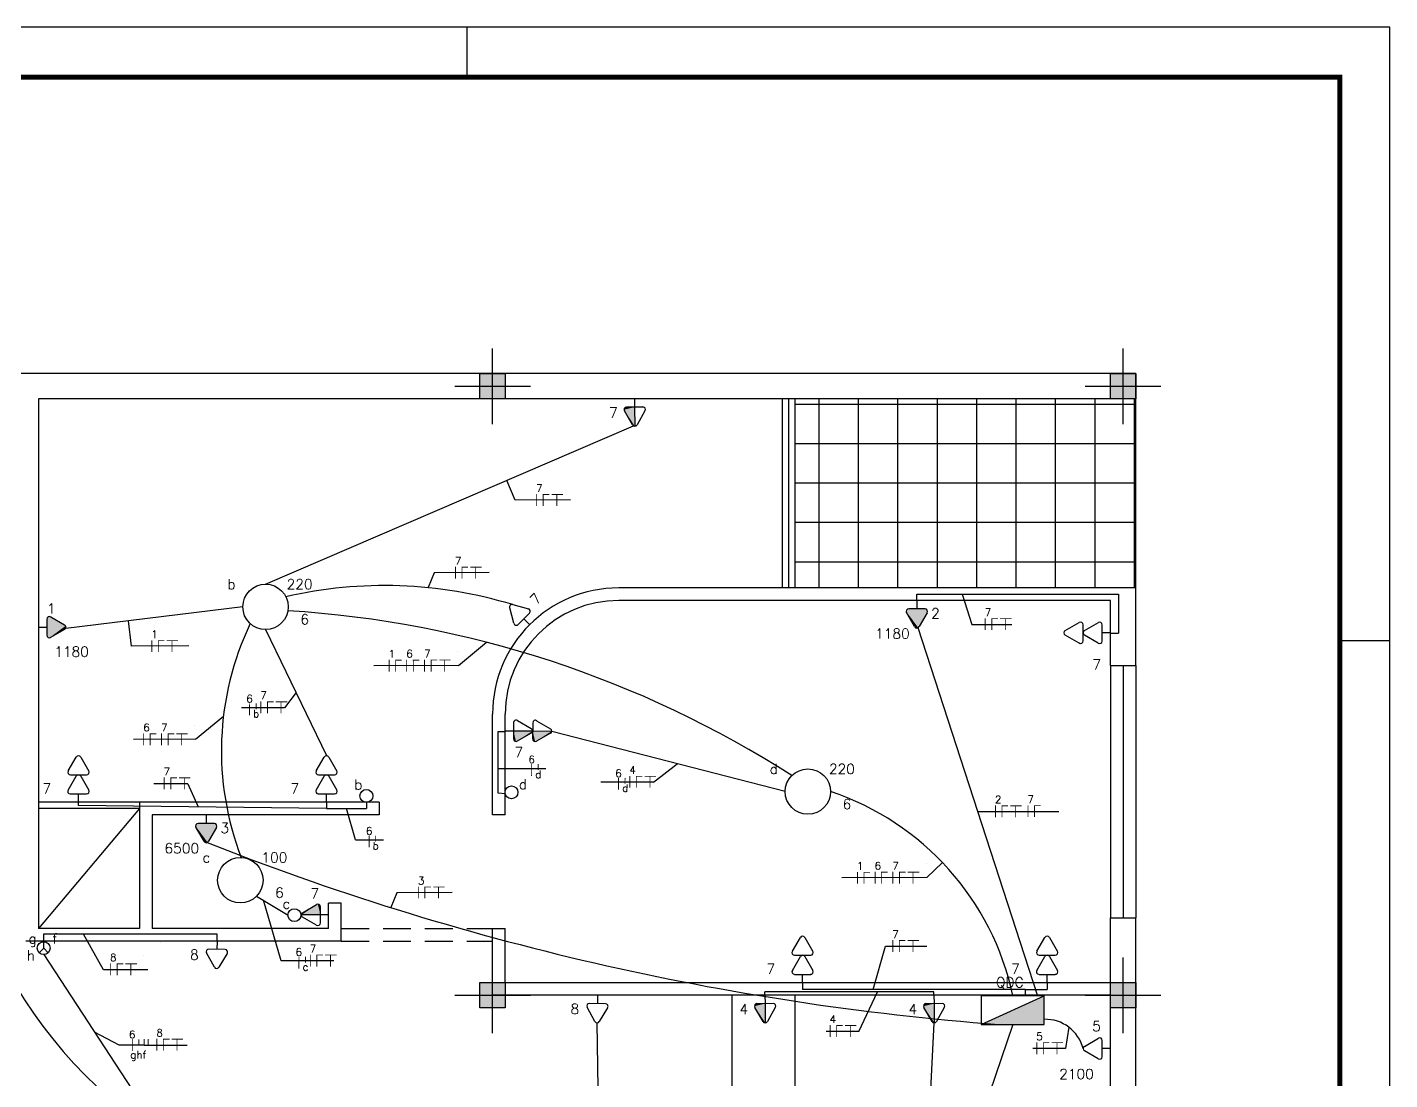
# Model space of a CAD drawing. Header units: metres. Extents: x 2426 to 2593, y 1997 to 2034.
# Drawn here: x 2511.9 to 2536.34, y 2015.57 to 2034.44 of the extents above; entities that cross this region are included whole.
import ezdxf
from ezdxf.enums import TextEntityAlignment as Align

# ---------------------------------------------------------------- set-up
doc = ezdxf.new("R2010")
doc.units = ezdxf.units.M
doc.linetypes.add('Contínuo', pattern=[0])
doc.linetypes.add('DASHED', pattern=[0.75, 0.5, -0.25])
for name, color, linetype in [('10', 10, 'Continuous'), ('2', 4, 'Continuous'), ('4', 136, 'Continuous'), ('Acessorios', 4, 'Continuous'), ('ALVENARIA', 7, 'Continuous'), ('ARQ-FOLHA', 7, 'Continuous'), ('CIRCUITOS', 250, 'Continuous'), ('ILUMINAÇÃO', 1, 'Contínuo'), ('INTERRUPTORES', 1, 'Continuous'), ('Quadros de Dist.', 1, 'Continuous'), ('TOMADAS-ENERGIA', 1, 'Continuous')]:
    doc.layers.add(name, color=color, linetype=linetype)
doc.layers.add('ELETRODUTOS', color=5, linetype='Continuous', lineweight=30)
doc.styles.add('ROMANS', font='ROMANS.shx', dxfattribs={"width": 0.8, "height": 0.1})

# ---------------------------------------------------------------- blocks, each defined once
blk = doc.blocks.new('FOLHA A2')
at = {"layer": 'ARQ-FOLHA'}
for p, q in [((594, 0), (0, 0)), ((409, -10), (409, 0)), ((594, -420), (594, 0)), ((584, -123), (594, -123))]:
    blk.add_line(p, q, dxfattribs=at)
at = {"layer": 'ARQ-FOLHA', "const_width": 1}
blk.add_lwpolyline([(25, -410), (584, -410), (584, -10), (25, -10), (25, -410)], dxfattribs=at)
blk = doc.blocks.new('st')
at = {"layer": '2'}
h = blk.add_hatch(color=256, dxfattribs=at)
h.paths.add_polyline_path([(0, 10), (0, 0), (10, 0), (10, 10)])
h.paths.add_polyline_path([(-10, 10), (-10, 0), (0, 0), (0, 10)])
h.paths.add_polyline_path([(-10, 0), (-10, -10), (0, -10), (0, 0)])
h.paths.add_polyline_path([(0, 0), (0, -10), (10, -10), (10, 0)])
at = {"layer": '10'}
for p, q in [((0, 30), (0, -30)), ((-30, 0), (30, 0))]:
    blk.add_line(p, q, dxfattribs=at)
at = {"layer": '4'}
blk.add_lwpolyline([(-10, -10), (-10, 10), (10, 10), (10, -10)], close=True, dxfattribs=at)
blk = doc.blocks.new('TEBAI01')
for p, q in [((-1.62, 1.95), (-0.35, 4.14)), ((0.35, 4.14), (1.63, 1.92)), ((-1.3, 1.32), (1.28, 1.32)), ((0, 0), (0, 1.32))]:
    blk.add_line(p, q)
for centre, start, end in [((0, 3.97), 26.0479, 153.9521), ((-1.3, 1.71), 143.1332, 270.777), ((1.3, 1.71), 267.1811, 32.5689)]:
    blk.add_arc(centre, 0.393, start, end)
at = {"style": 'ROMANS', "flags": 8}
for tag, p in [('020', (-5.03, 2.2)), ('001', (3.56, 2.23))]:
    blk.add_attdef(tag, text='', height=1.6, dxfattribs=at).set_placement(p, align=Align.MIDDLE_CENTER)
blk = doc.blocks.new('TEMED02')
for p, q in [((0, 1.32), (0, 4.36)), ((-1.62, 1.95), (-0.35, 4.14)), ((0.35, 4.14), (1.63, 1.92)), ((-1.3, 1.32), (1.28, 1.32)), ((0, 0), (0, 1.32))]:
    blk.add_line(p, q)
for centre, start, end in [((0, 3.97), 26.0479, 153.9521), ((-1.3, 1.71), 143.1332, 270.777), ((1.3, 1.71), 267.1811, 32.5689)]:
    blk.add_arc(centre, 0.393, start, end)
at = {"linetype": 'Continuous'}
for points in [[(0, 4.36), (1.63, 1.92), (0.21, 4.3)], [(1.63, 1.92), (0, 4.36), (1.69, 1.72)], [(0, 1.32), (1.69, 1.72), (0, 4.36)], [(0.35, 4.14), (0.21, 4.3), (1.63, 1.92)], [(1.69, 1.72), (0, 1.32), (1.64, 1.52)], [(1.28, 1.32), (1.64, 1.52), (0, 1.32)], [(1.64, 1.52), (1.28, 1.32), (1.49, 1.37)]]:
    blk.add_solid(points, dxfattribs=at)
at = {"style": 'ROMANS', "flags": 8}
for tag, p in [('020', (-4.96, 2.19)), ('001', (3.39, 2.17))]:
    blk.add_attdef(tag, text='', height=1.6, dxfattribs=at).set_placement(p, align=Align.MIDDLE_CENTER)
blk = doc.blocks.new('TEALT03')
for p, q in [((-1.62, 1.95), (-0.35, 4.14)), ((0.35, 4.14), (1.63, 1.92)), ((-1.3, 1.32), (1.28, 1.32)), ((0, 0), (0, 1.32))]:
    blk.add_line(p, q)
for centre, start, end in [((0, 3.97), 26.0479, 153.9521), ((-1.3, 1.71), 143.1332, 270.777), ((1.3, 1.71), 267.1811, 32.5689)]:
    blk.add_arc(centre, 0.393, start, end)
at = {"linetype": 'Continuous'}
for points in [[(-0.21, 4.3), (1.69, 1.72), (0, 4.36)], [(0, 4.36), (1.63, 1.92), (0.21, 4.3)], [(1.63, 1.92), (0, 4.36), (1.69, 1.72)], [(-1.62, 1.95), (1.49, 1.37), (-0.35, 4.14)], [(-0.35, 4.14), (1.64, 1.52), (-0.21, 4.3)], [(1.64, 1.52), (-0.35, 4.14), (1.49, 1.37)], [(1.69, 1.72), (-0.21, 4.3), (1.64, 1.52)], [(0.35, 4.14), (0.21, 4.3), (1.63, 1.92)], [(-1.69, 1.75), (1.28, 1.32), (-1.62, 1.95)], [(1.28, 1.32), (-1.69, 1.75), (-1.31, 1.32)], [(-1.66, 1.54), (-1.31, 1.32), (-1.69, 1.75)], [(-1.31, 1.32), (-1.66, 1.54), (-1.51, 1.38)], [(1.49, 1.37), (-1.62, 1.95), (1.28, 1.32)]]:
    blk.add_solid(points, dxfattribs=at)
at = {"style": 'ROMANS', "flags": 8}
for tag, p in [('020', (-4.82, 2.03)), ('001', (3.51, 2.07))]:
    blk.add_attdef(tag, text='', height=1.6, dxfattribs=at).set_placement(p, align=Align.MIDDLE_CENTER)
blk = doc.blocks.new('A$C93b2c405')
at = {"layer": 'TOMADAS-ENERGIA'}
for p, q in [((0.269, 0.37), (0.269, 0.304)), ((0.252, 0.163), (0.188, 0.274)), ((0.334, 0.304), (0.205, 0.304)), ((0.35, 0.273), (0.287, 0.163)), ((0.251, 0.011), (0.188, 0.122)), ((0.334, 0.152), (0.205, 0.152)), ((0.35, 0.121), (0.287, 0.011))]:
    blk.add_line(p, q, dxfattribs=at)
for centre, start, end in [((0.205, 0.284), 87.1811, 212.5689), ((0.335, 0.284), 323.1332, 90.777), ((0.204, 0.132), 87.1811, 212.5689), ((0.269, 0.172), 206.0479, 333.9521), ((0.334, 0.132), 323.1332, 90.777), ((0.269, 0.02), 206.0479, 333.9521)]:
    blk.add_arc(centre, 0.0197, start, end, dxfattribs=at)
at = {"layer": 'TOMADAS-ENERGIA', "style": 'ROMANS', "flags": 8}
for tag, p in [('001', (0.091, 0.259)), ('020', (0.521, 0.26))]:
    blk.add_attdef(tag, text='', height=0.08, rotation=180, dxfattribs=at).set_placement(p, align=Align.MIDDLE_CENTER)
blk = doc.blocks.new('A$C8d71f97b')
at = {"layer": 'TOMADAS-ENERGIA'}
for p, q in [((0.27, 0.249), (0.333, 0.359)), ((0.351, 0.218), (0.351, 0.37)), ((0.369, 0.359), (0.432, 0.248)), ((0.286, 0.218), (0.415, 0.218)), ((0.351, 0.066), (0.351, 0.218)), ((0.27, 0.097), (0.333, 0.207)), ((0.369, 0.207), (0.432, 0.096)), ((0.286, 0.066), (0.415, 0.066)), ((0.351, 0), (0.351, 0.066))]:
    blk.add_line(p, q, dxfattribs=at)
for centre, start, end in [((0.351, 0.35), 26.0479, 153.9521), ((0.286, 0.238), 143.1332, 270.777), ((0.351, 0.198), 26.0479, 153.9521), ((0.416, 0.238), 267.1811, 32.5689), ((0.286, 0.086), 143.1332, 270.777), ((0.416, 0.086), 267.1811, 32.5689)]:
    blk.add_arc(centre, 0.0197, start, end, dxfattribs=at)
at = {"layer": 'TOMADAS-ENERGIA', "linetype": 'Continuous'}
for points in [[(0.351, 0.37), (0.432, 0.248), (0.361, 0.367)], [(0.432, 0.248), (0.351, 0.37), (0.436, 0.238)], [(0.351, 0.218), (0.436, 0.238), (0.351, 0.37)], [(0.369, 0.359), (0.361, 0.367), (0.432, 0.248)], [(0.436, 0.238), (0.351, 0.218), (0.433, 0.228)], [(0.415, 0.218), (0.433, 0.228), (0.351, 0.218)], [(0.351, 0.218), (0.432, 0.096), (0.361, 0.215)], [(0.432, 0.096), (0.351, 0.218), (0.436, 0.086)], [(0.351, 0.066), (0.436, 0.086), (0.351, 0.218)], [(0.433, 0.228), (0.415, 0.218), (0.425, 0.22)], [(0.369, 0.207), (0.361, 0.215), (0.432, 0.096)], [(0.436, 0.086), (0.351, 0.066), (0.433, 0.076)], [(0.415, 0.066), (0.433, 0.076), (0.351, 0.066)], [(0.433, 0.076), (0.415, 0.066), (0.425, 0.068)]]:
    blk.add_solid(points, dxfattribs=at)
at = {"layer": 'TOMADAS-ENERGIA', "style": 'ROMANS', "flags": 8}
for tag, p in [('020', (0.103, 0.11)), ('001', (0.52, 0.108))]:
    blk.add_attdef(tag, text='', height=0.08, dxfattribs=at).set_placement(p, align=Align.MIDDLE_CENTER)
blk = doc.blocks.new('A$C0BD3781F')
blk.add_circle((0.36, 0.36), 0.36)
at = {"style": 'ROMANS', "flags": 8}
for tag, p in [('001', (0.188, 0.472)), ('009', (0.502, 0.474)), ('020', (0.356, 0.232))]:
    blk.add_attdef(tag, text='', height=0.16, dxfattribs=at).set_placement(p, align=Align.MIDDLE_CENTER)
blk = doc.blocks.new('A$C5681756B')
at = {"layer": 'Quadros de Dist.'}
for p, q in [((0.951, 0.228), (0.452, 0.228)), ((0.452, 0.228), (0.452, 0)), ((0.452, 0), (0.951, 0.228)), ((0.951, 0), (0.951, 0.228)), ((0.452, 0), (0.951, 0))]:
    blk.add_line(p, q, dxfattribs=at)
at = {"layer": 'Quadros de Dist.', "linetype": 'Continuous'}
blk.add_solid([(0.951, 0.227), (0.452, 0), (0.951, 0)], dxfattribs=at)
at = {"layer": 'Quadros de Dist.', "style": 'ROMANS', "flags": 8}
for tag, p in [('020', (0.206, 0.334)), ('001', (1.041, 0.331))]:
    blk.add_attdef(tag, text='', height=0.16, dxfattribs=at).set_placement(p, align=Align.MIDDLE_CENTER)
blk = doc.blocks.new('Ir1s01')
blk.add_circle((0, 1.02), 1.02)
at = {"style": 'ROMANS', "flags": 8}
blk.add_attdef('009', text='', height=1.6, dxfattribs=at).set_placement((1.81, 2.29), align=Align.MIDDLE_CENTER)
blk = doc.blocks.new('Ir3s03')
for p, q in [((0, 1.02), (-0.72, 0.3)), ((0, 1.02), (0, 2.03)), ((0.72, 0.3), (0, 1.02)), ((0, 1.02), (0, 1.02))]:
    blk.add_line(p, q)
blk.add_circle((0, 1.02), 1.02)
at = {"style": 'ROMANS', "flags": 8}
for tag, p in [('030', (-1.77, 2.54)), ('009', (1.79, 2.54)), ('031', (-2.03, -0.12))]:
    blk.add_attdef(tag, text='', height=1.6, dxfattribs=at).set_placement(p, align=Align.MIDDLE_CENTER)
blk = doc.blocks.new('FNT')
at = {"const_width": 0.24}
for points in [[(0.12, 1.68), (0.12, -1.68)], [(1.84, 1.56), (3.68, 1.56)], [(1.96, 1.44), (1.96, -1.68)], [(4.32, 1.56), (7.52, 1.56)], [(5.8, 1.44), (5.8, -1.68)]]:
    blk.add_lwpolyline(points, dxfattribs=at)
at = {"style": 'ROMANS', "flags": 8}
blk.add_attdef('001', text='', height=1.6, dxfattribs=at).set_placement((0.89, 3.34), align=Align.MIDDLE_CENTER)
blk = doc.blocks.new('A$C27EA2FDF')
at = {"const_width": 0.009}
for points in [[(0.04, 0.126), (0.04, 0)], [(0.104, 0.121), (0.173, 0.121)], [(0.109, 0.117), (0.109, 0)]]:
    blk.add_lwpolyline(points, dxfattribs=at)
at = {"style": 'ROMANS', "flags": 8}
blk.add_attdef('001', text='', height=0.06, dxfattribs=at).set_placement((0.069, 0.188), align=Align.MIDDLE_CENTER)
blk = doc.blocks.new('A$C3508442B')
at = {"const_width": 0.024}
for points in [[(0.227, 0.043), (0.392, 0.012)], [(0.262, 0.224), (0.592, 0.161)]]:
    blk.add_lwpolyline(points, dxfattribs=at)
at = {"style": 'ROMANS', "flags": 8}
for tag, p in [('001', (0.105, 0.258)), ('009', (0.634, 0.329))]:
    blk.add_attdef(tag, text='', height=0.16, rotation=79, dxfattribs=at).set_placement(p, align=Align.MIDDLE_CENTER)

msp = doc.modelspace()

# ---------------------------------------------------------------- hatches: boundary and pattern name
at = {"layer": 'ALVENARIA'}
h = msp.add_hatch(dxfattribs=at)
h.set_pattern_fill('NET', color=256, scale=5.654721, angle=90, style=0)
h.set_pattern_definition([(90, (2722.60446, 2262.3553), (-0.70684, 2e-16), []), (180, (2722.60446, 2262.3553), (-3e-16, -0.70684), [])])
h.paths.add_polyline_path([(2525.675, 2027.78), (2525.675, 2024.387), (2531.782, 2024.387), (2531.782, 2027.78), (2531.33, 2027.78)])

# ---------------------------------------------------------------- linework, layer by layer
at = {"color": 18, "true_color": 0x000000}
for p, q in [((2523.132, 2020.902), (2523.557, 2021.232)), ((2528.032, 2019.194), (2528.314, 2019.463)), ((2526.814, 2016.432), (2527.149, 2017.141))]:
    msp.add_line(p, q, dxfattribs=at)
at = {"layer": 'Acessorios'}
for p, q in [((2525.449, 2024.387), (2525.449, 2027.78)), ((2525.562, 2024.387), (2525.562, 2027.78)), ((2525.675, 2024.387), (2525.675, 2027.78)), ((2531.33, 2022.996), (2531.33, 2018.472)), ((2531.556, 2022.996), (2531.556, 2018.472)), ((2531.782, 2022.996), (2531.782, 2018.472)), ((2513.913, 2020.542), (2512.103, 2020.542)), ((2513.913, 2020.429), (2512.103, 2018.28)), ((2513.913, 2020.429), (2512.103, 2020.429)), ((2524.544, 2008.644), (2524.544, 2017.081)), ((2525.675, 2008.644), (2525.675, 2017.081))]:
    msp.add_line(p, q, dxfattribs=at)
at = {"layer": 'Acessorios', "linetype": 'DASHED'}
for p, q in [((2517.532, 2018.28), (2520.246, 2018.28)), ((2517.532, 2018.054), (2520.246, 2018.054))]:
    msp.add_line(p, q, dxfattribs=at)
at = {"layer": 'ALVENARIA'}
for p, q in [((2531.782, 2028.232), (2486.544, 2028.232)), ((2531.782, 2027.78), (2531.782, 2028.232)), ((2512.103, 2027.78), (2512.103, 2018.28)), ((2531.782, 2027.78), (2512.103, 2027.78)), ((2531.782, 2024.387), (2531.782, 2027.78)), ((2531.782, 2024.387), (2522.508, 2024.387)), ((2531.782, 2022.996), (2531.782, 2024.387)), ((2531.33, 2024.161), (2522.508, 2024.161)), ((2531.33, 2022.996), (2531.33, 2024.161)), ((2531.33, 2022.996), (2531.782, 2022.996)), ((2520.246, 2020.315), (2520.246, 2022.125)), ((2520.472, 2020.315), (2520.472, 2022.125)), ((2513.913, 2020.542), (2513.913, 2018.28)), ((2518.211, 2020.542), (2513.913, 2020.542)), ((2518.211, 2020.542), (2518.211, 2020.315)), ((2514.139, 2020.315), (2514.139, 2018.28)), ((2518.211, 2020.315), (2514.139, 2020.315)), ((2520.472, 2020.315), (2520.246, 2020.315)), ((2517.306, 2018.28), (2517.306, 2018.732)), ((2517.532, 2018.732), (2517.306, 2018.732)), ((2517.532, 2018.054), (2517.532, 2018.732)), ((2531.33, 2018.472), (2531.782, 2018.472)), ((2531.33, 2017.307), (2531.33, 2018.472)), ((2531.782, 2013.496), (2531.782, 2018.472)), ((2513.913, 2018.28), (2512.103, 2018.28)), ((2517.306, 2018.28), (2514.139, 2018.28)), ((2520.246, 2017.081), (2520.246, 2018.28)), ((2520.246, 2018.28), (2520.472, 2018.28)), ((2520.472, 2017.307), (2520.472, 2018.28)), ((2517.532, 2018.054), (2511.877, 2018.054)), ((2531.33, 2017.307), (2520.472, 2017.307)), ((2531.33, 2017.081), (2520.246, 2017.081)), ((2531.33, 2013.496), (2531.33, 2017.081))]:
    msp.add_line(p, q, dxfattribs=at)
for radius in [2.262, 2.036]:
    msp.add_arc((2522.508, 2022.125), radius, 90, 180, dxfattribs=at)
at = {"layer": 'CIRCUITOS'}
for p, q in [((2520.654, 2025.961), (2520.502, 2026.316)), ((2521.643, 2025.967), (2520.654, 2025.961)), ((2519.199, 2024.659), (2519.089, 2024.392)), ((2520.187, 2024.665), (2519.199, 2024.659)), ((2528.668, 2024.277), (2528.843, 2023.734)), ((2513.772, 2023.34), (2513.716, 2023.797)), ((2528.843, 2023.734), (2529.557, 2023.734)), ((2514.801, 2023.346), (2513.772, 2023.34)), ((2519.633, 2022.998), (2520.136, 2023.413)), ((2519.623, 2023.243), (2519.623, 2023.243)), ((2519.633, 2022.998), (2518.114, 2022.989)), ((2516.722, 2022.509), (2516.514, 2022.238)), ((2516.514, 2022.238), (2515.745, 2022.238)), ((2514.906, 2021.92), (2514.906, 2021.92)), ((2514.916, 2021.675), (2515.419, 2022.09)), ((2514.916, 2021.675), (2513.806, 2021.669)), ((2520.346, 2021.149), (2521.204, 2021.149)), ((2520.705, 2021.149), (2520.705, 2021.149)), ((2523.132, 2020.902), (2522.187, 2020.902)), ((2514.78, 2020.875), (2514.172, 2020.875)), ((2514.78, 2020.875), (2514.968, 2020.459)), ((2517.79, 2019.868), (2517.626, 2020.429)), ((2528.95, 2020.378), (2530.402, 2020.378)), ((2517.79, 2019.868), (2518.289, 2019.868)), ((2528.023, 2019.439), (2528.023, 2019.439)), ((2528.032, 2019.194), (2526.513, 2019.185)), ((2516.455, 2017.696), (2516.137, 2018.784)), ((2518.532, 2018.921), (2518.422, 2018.654)), ((2519.521, 2018.927), (2518.532, 2018.921)), ((2513.271, 2017.54), (2512.912, 2018.18)), ((2514.288, 2018.025), (2514.288, 2018.025)), ((2513.991, 2017.795), (2513.991, 2017.795)), ((2527.071, 2017.186), (2527.292, 2017.961)), ((2527.292, 2017.961), (2528.036, 2017.961)), ((2514.063, 2017.54), (2513.271, 2017.54)), ((2517.4, 2017.696), (2516.455, 2017.696)), ((2530.58, 2016.51), (2530.522, 2016.124)), ((2513.551, 2016.187), (2513.106, 2016.422)), ((2526.814, 2016.432), (2526.228, 2016.432)), ((2513.998, 2016.187), (2513.551, 2016.187)), ((2513.998, 2016.187), (2514.767, 2016.187)), ((2530.522, 2016.124), (2529.936, 2016.124))]:
    msp.add_line(p, q, dxfattribs=at)
at = {"layer": 'CIRCUITOS', "const_width": 0.0153}
for points in [[(2513.999, 2016.294), (2513.998, 2016.187)], [(2514.07, 2016.294), (2514.069, 2016.187)], [(2514.07, 2016.294), (2514.069, 2016.187)]]:
    msp.add_lwpolyline(points, dxfattribs=at)
at = {"layer": 'ELETRODUTOS'}
for p, q in [((2516.175, 2024.455), (2522.775, 2027.293)), ((2527.856, 2024.161), (2527.856, 2024.277)), ((2527.856, 2024.277), (2531.475, 2024.277)), ((2531.475, 2024.277), (2531.475, 2023.578)), ((2515.768, 2024.048), (2512.59, 2023.66)), ((2516.175, 2023.64), (2517.268, 2021.379)), ((2530.02, 2017.081), (2527.88, 2023.674)), ((2531.33, 2023.578), (2531.475, 2023.578)), ((2520.346, 2020.704), (2520.346, 2021.813)), ((2520.346, 2021.813), (2520.472, 2021.813)), ((2525.494, 2020.734), (2521.308, 2021.811)), ((2520.472, 2020.697), (2520.346, 2020.704)), ((2512.819, 2020.486), (2512.819, 2020.542)), ((2517.269, 2020.429), (2512.819, 2020.486)), ((2517.267, 2020.542), (2517.269, 2020.429)), ((2517.269, 2020.429), (2517.984, 2020.429)), ((2517.984, 2020.542), (2517.984, 2020.429)), ((2516.012, 2018.859), (2516.578, 2018.518)), ((2515.305, 2018.18), (2512.191, 2018.18)), ((2512.191, 2018.18), (2512.191, 2018.054)), ((2515.305, 2018.054), (2515.305, 2018.18)), ((2512.196, 2017.811), (2513.778, 2015.397)), ((2525.806, 2017.307), (2525.806, 2017.186)), ((2530.192, 2017.307), (2530.192, 2017.186)), ((2525.453, 2017.141), (2525.132, 2017.141)), ((2525.132, 2017.081), (2525.132, 2017.141)), ((2528.163, 2017.141), (2525.453, 2017.141)), ((2529.802, 2017.186), (2525.806, 2017.186)), ((2528.163, 2017.081), (2528.163, 2017.141)), ((2529.802, 2017.075), (2529.802, 2017.186)), ((2529.802, 2017.186), (2530.192, 2017.186)), ((2522.172, 2013.418), (2522.12, 2016.588)), ((2527.937, 2012.139), (2528.168, 2016.588)), ((2529.576, 2016.558), (2528.068, 2012.117))]:
    msp.add_line(p, q, dxfattribs=at)
for centre, radius, start, end in [((2518.314, 2016.571), 7.859, 73.0168, 103.0448), ((2515.403, 2005.112), 18.903, 57.3103, 86.4419), ((2520.698, 2021.464), 5.315, 154.539, 201.0829), ((2518.82, 2021.493), 8.291, 167.1177, 230.9211), ((2524.745, 2016.049), 4.939, 11.9838, 71.5474), ((2532.992, 2065.049), 48.629, 248.3749, 265.6762), ((2530.161, 2015.953), 0.697, 14.2837, 91.6802)]:
    msp.add_arc(centre, radius, start, end, dxfattribs=at)

# ---------------------------------------------------------------- block references
ref = msp.add_blockref('A$C93b2c405', (2530.493, 2024.191), dxfattribs=dict(xscale=2.26188820454486, yscale=2.26188820454486, zscale=2.26188820454486, rotation=270))
ref.add_attrib('020', '7', dxfattribs={"layer": 'TOMADAS-ENERGIA', "height": 0.181, "style": 'ROMANS', "flags": 8}).set_placement((2531.081, 2023.013), align=Align.MIDDLE_CENTER)
ref = msp.add_blockref('A$C8d71f97b', (2520.477, 2022.619), dxfattribs=dict(xscale=2.26188820454486, yscale=2.26188820454486, zscale=2.26188820454486, rotation=269.6985197882037))
ref.add_attrib('001', '7', dxfattribs={"layer": 'TOMADAS-ENERGIA', "height": 0.181, "style": 'ROMANS', "flags": 8}).set_placement((2520.715, 2021.441), align=Align.MIDDLE_CENTER)
at = {"xscale": 2.26188820454486, "yscale": 2.26188820454486, "zscale": 2.26188820454486, "rotation": 180}
for p in [(2513.429, 2021.379), (2517.877, 2021.379), (2526.416, 2018.144), (2530.802, 2018.144)]:
    msp.add_blockref('A$C93b2c405', p, dxfattribs=at).add_auto_attribs({'020': '7'})
at = {"layer": 'ALVENARIA', "xscale": 0.02261888204544859, "yscale": 0.02261888204544859, "zscale": 0.02261888204544859, "rotation": 89.99999999999999}
for p in [(2520.246, 2028.006), (2531.556, 2028.006), (2520.246, 2017.081), (2531.556, 2017.081)]:
    msp.add_blockref('st', p, dxfattribs=at)
at = {"layer": 'ARQ-FOLHA', "xscale": 0.08944633452801547, "yscale": 0.08944633452801547, "zscale": 0.08944633452801547}
msp.add_blockref('FOLHA A2', (2483.206, 2034.444), dxfattribs=at)
at = {"layer": 'CIRCUITOS', "lineweight": 30}
ref = msp.add_blockref('FNT', (2521.029, 2025.963), dxfattribs=dict(at, xscale=0.06361560575189844, yscale=0.06361560575189844, zscale=0.06361560575189844))
ref.add_attrib('001', '7', dxfattribs={"layer": '0', "height": 0.136, "style": 'ROMANS', "flags": 8}).set_placement((2521.086, 2026.176), align=Align.MIDDLE_CENTER)
ref = msp.add_blockref('FNT', (2519.574, 2024.662), dxfattribs=dict(at, xscale=0.06361560575189844, yscale=0.06361560575189844, zscale=0.06361560575189844))
ref.add_attrib('001', '7', dxfattribs={"layer": '0', "height": 0.136, "style": 'ROMANS', "flags": 8}).set_placement((2519.63, 2024.874), align=Align.MIDDLE_CENTER)
ref = msp.add_blockref('FNT', (2529.075, 2023.737), dxfattribs=dict(at, xscale=0.06361560575189844, yscale=0.06361560575189844, zscale=0.06361560575189844))
ref.add_attrib('001', '7', dxfattribs={"layer": '0', "height": 0.136, "style": 'ROMANS', "flags": 8}).set_placement((2529.132, 2023.949), align=Align.MIDDLE_CENTER)
ref = msp.add_blockref('FNT', (2514.128, 2023.342), dxfattribs=dict(at, xscale=0.06361560575189844, yscale=0.06361560575189844, zscale=0.06361560575189844))
ref.add_attrib('001', '1', dxfattribs={"layer": '0', "height": 0.136, "style": 'ROMANS', "flags": 8}).set_placement((2514.185, 2023.555), align=Align.MIDDLE_CENTER)
at = {"layer": 'CIRCUITOS'}
ref = msp.add_blockref('A$C27EA2FDF', (2518.324, 2022.886), dxfattribs=dict(at, xscale=1.696416153408644, yscale=1.696416153408644, zscale=1.696416153408644))
ref.add_attrib('001', '1', dxfattribs={"layer": '0', "height": 0.136, "style": 'ROMANS', "flags": 8}).set_placement((2518.44, 2023.205), align=Align.MIDDLE_CENTER)
ref = msp.add_blockref('A$C27EA2FDF', (2518.639, 2022.888), dxfattribs=dict(at, xscale=1.696416153408644, yscale=1.696416153408644, zscale=1.696416153408644))
ref.add_attrib('001', '6', dxfattribs={"layer": '0', "height": 0.136, "style": 'ROMANS', "flags": 8}).set_placement((2518.756, 2023.207), align=Align.MIDDLE_CENTER)
at = {"layer": 'CIRCUITOS', "lineweight": 30}
ref = msp.add_blockref('FNT', (2519.019, 2022.995), dxfattribs=dict(at, xscale=0.06361560575189844, yscale=0.06361560575189844, zscale=0.06361560575189844))
ref.add_attrib('001', '7', dxfattribs={"layer": '0', "height": 0.136, "style": 'ROMANS', "flags": 8}).set_placement((2519.076, 2023.207), align=Align.MIDDLE_CENTER)
ref = msp.add_blockref('A$C3508442B', (2516.061, 2022.453), dxfattribs=dict(at, xscale=-0.6361560575282404, yscale=0.6361560575282414, zscale=0.6361560575282414, rotation=78.7512890459185))
ref.add_attrib('009', 'b', dxfattribs={"layer": '0', "height": 0.136, "rotation": 359.7513, "style": 'ROMANS', "flags": 8}).set_placement((2516.007, 2022.133), align=Align.MIDDLE_CENTER)
ref.add_attrib('001', '6', dxfattribs={"layer": '0', "height": 0.136, "style": 'ROMANS', "flags": 8}).set_placement((2515.887, 2022.4), align=Align.MIDDLE_CENTER)
ref = msp.add_blockref('FNT', (2516.084, 2022.246), dxfattribs=dict(at, xscale=0.06361560575189844, yscale=0.06361560575189844, zscale=0.06361560575189844))
ref.add_attrib('001', '7', dxfattribs={"layer": '0', "height": 0.136, "style": 'ROMANS', "flags": 8}).set_placement((2516.14, 2022.459), align=Align.MIDDLE_CENTER)
at = {"layer": 'CIRCUITOS'}
ref = msp.add_blockref('A$C27EA2FDF', (2513.922, 2021.565), dxfattribs=dict(at, xscale=1.696416153408644, yscale=1.696416153408644, zscale=1.696416153408644))
ref.add_attrib('001', '6', dxfattribs={"layer": '0', "height": 0.136, "style": 'ROMANS', "flags": 8}).set_placement((2514.039, 2021.884), align=Align.MIDDLE_CENTER)
at = {"layer": 'CIRCUITOS', "lineweight": 30}
ref = msp.add_blockref('FNT', (2514.302, 2021.672), dxfattribs=dict(at, xscale=0.06361560575189844, yscale=0.06361560575189844, zscale=0.06361560575189844))
ref.add_attrib('001', '7', dxfattribs={"layer": '0', "height": 0.136, "style": 'ROMANS', "flags": 8}).set_placement((2514.359, 2021.884), align=Align.MIDDLE_CENTER)
ref = msp.add_blockref('FNT', (2514.35, 2020.883), dxfattribs=dict(at, xscale=0.06361560575189844, yscale=0.06361560575189844, zscale=0.06361560575189844))
ref.add_attrib('001', '7', dxfattribs={"layer": '0', "height": 0.136, "style": 'ROMANS', "flags": 8}).set_placement((2514.406, 2021.095), align=Align.MIDDLE_CENTER)
ref = msp.add_blockref('A$C3508442B', (2521.12, 2021.363), dxfattribs=dict(at, xscale=-0.6361560575282404, yscale=0.6361560575282414, zscale=0.6361560575282414, rotation=78.7512890459185))
ref.add_attrib('009', 'd', dxfattribs={"layer": '0', "height": 0.136, "rotation": 359.7513, "style": 'ROMANS', "flags": 8}).set_placement((2521.067, 2021.043), align=Align.MIDDLE_CENTER)
ref.add_attrib('001', '6', dxfattribs={"layer": '0', "height": 0.136, "style": 'ROMANS', "flags": 8}).set_placement((2520.947, 2021.31), align=Align.MIDDLE_CENTER)
ref = msp.add_blockref('FNT', (2522.701, 2020.91), dxfattribs=dict(at, xscale=0.06361560575189844, yscale=0.06361560575189844, zscale=0.06361560575189844))
ref.add_attrib('001', '4', dxfattribs={"layer": '0', "height": 0.136, "style": 'ROMANS', "flags": 8}).set_placement((2522.758, 2021.122), align=Align.MIDDLE_CENTER)
ref = msp.add_blockref('A$C3508442B', (2522.678, 2021.116), dxfattribs=dict(at, xscale=-0.6361560575282404, yscale=0.6361560575282414, zscale=0.6361560575282414, rotation=78.7512890459185))
ref.add_attrib('009', 'd', dxfattribs={"layer": '0', "height": 0.136, "rotation": 359.7513, "style": 'ROMANS', "flags": 8}).set_placement((2522.625, 2020.796), align=Align.MIDDLE_CENTER)
ref.add_attrib('001', '6', dxfattribs={"layer": '0', "height": 0.136, "style": 'ROMANS', "flags": 8}).set_placement((2522.505, 2021.063), align=Align.MIDDLE_CENTER)
ref = msp.add_blockref('FNT', (2529.259, 2020.38), dxfattribs=dict(at, xscale=0.06361560575189844, yscale=0.06361560575189844, zscale=0.06361560575189844))
ref.add_attrib('001', '2', dxfattribs={"layer": '0', "height": 0.136, "style": 'ROMANS', "flags": 8}).set_placement((2529.316, 2020.593), align=Align.MIDDLE_CENTER)
at = {"layer": 'CIRCUITOS'}
ref = msp.add_blockref('A$C27EA2FDF', (2529.781, 2020.277), dxfattribs=dict(at, xscale=1.696416153408644, yscale=1.696416153408644, zscale=1.696416153408644))
ref.add_attrib('001', '7', dxfattribs={"layer": '0', "height": 0.136, "style": 'ROMANS', "flags": 8}).set_placement((2529.898, 2020.596), align=Align.MIDDLE_CENTER)
at = {"layer": 'CIRCUITOS', "lineweight": 30}
ref = msp.add_blockref('A$C3508442B', (2518.206, 2020.082), dxfattribs=dict(at, xscale=-0.6361560575282404, yscale=0.6361560575282414, zscale=0.6361560575282414, rotation=78.7512890459185))
ref.add_attrib('009', 'b', dxfattribs={"layer": '0', "height": 0.136, "rotation": 359.7513, "style": 'ROMANS', "flags": 8}).set_placement((2518.152, 2019.762), align=Align.MIDDLE_CENTER)
ref.add_attrib('001', '6', dxfattribs={"layer": '0', "height": 0.136, "style": 'ROMANS', "flags": 8}).set_placement((2518.032, 2020.029), align=Align.MIDDLE_CENTER)
at = {"layer": 'CIRCUITOS'}
ref = msp.add_blockref('A$C27EA2FDF', (2526.724, 2019.081), dxfattribs=dict(at, xscale=1.696416153408644, yscale=1.696416153408644, zscale=1.696416153408644))
ref.add_attrib('001', '1', dxfattribs={"layer": '0', "height": 0.136, "style": 'ROMANS', "flags": 8}).set_placement((2526.84, 2019.401), align=Align.MIDDLE_CENTER)
ref = msp.add_blockref('A$C27EA2FDF', (2527.039, 2019.083), dxfattribs=dict(at, xscale=1.696416153408644, yscale=1.696416153408644, zscale=1.696416153408644))
ref.add_attrib('001', '6', dxfattribs={"layer": '0', "height": 0.136, "style": 'ROMANS', "flags": 8}).set_placement((2527.155, 2019.403), align=Align.MIDDLE_CENTER)
at = {"layer": 'CIRCUITOS', "lineweight": 30}
ref = msp.add_blockref('FNT', (2527.419, 2019.19), dxfattribs=dict(at, xscale=0.06361560575189844, yscale=0.06361560575189844, zscale=0.06361560575189844))
ref.add_attrib('001', '7', dxfattribs={"layer": '0', "height": 0.136, "style": 'ROMANS', "flags": 8}).set_placement((2527.475, 2019.403), align=Align.MIDDLE_CENTER)
ref = msp.add_blockref('FNT', (2518.907, 2018.924), dxfattribs=dict(at, xscale=0.06361560575189844, yscale=0.06361560575189844, zscale=0.06361560575189844))
ref.add_attrib('001', '3', dxfattribs={"layer": '0', "height": 0.136, "style": 'ROMANS', "flags": 8}).set_placement((2518.964, 2019.136), align=Align.MIDDLE_CENTER)
ref = msp.add_blockref('FNT', (2527.417, 2017.963), dxfattribs=dict(at, xscale=0.06361560575189844, yscale=0.06361560575189844, zscale=0.06361560575189844))
ref.add_attrib('001', '7', dxfattribs={"layer": '0', "height": 0.136, "style": 'ROMANS', "flags": 8}).set_placement((2527.473, 2018.176), align=Align.MIDDLE_CENTER)
ref = msp.add_blockref('FNT', (2516.969, 2017.704), dxfattribs=dict(at, xscale=0.06361560575189844, yscale=0.06361560575189844, zscale=0.06361560575189844))
ref.add_attrib('001', '7', dxfattribs={"layer": '0', "height": 0.136, "style": 'ROMANS', "flags": 8}).set_placement((2517.026, 2017.916), align=Align.MIDDLE_CENTER)
ref = msp.add_blockref('FNT', (2513.388, 2017.547), dxfattribs=dict(at, xscale=0.06361560575189844, yscale=0.06361560575189844, zscale=0.06361560575189844))
ref.add_attrib('001', '8', dxfattribs={"layer": '0', "height": 0.136, "style": 'ROMANS', "flags": 8}).set_placement((2513.444, 2017.759), align=Align.MIDDLE_CENTER)
ref = msp.add_blockref('A$C3508442B', (2516.946, 2017.91), dxfattribs=dict(at, xscale=-0.6361560575282404, yscale=0.6361560575282414, zscale=0.6361560575282414, rotation=78.7512890459185))
ref.add_attrib('009', 'c', dxfattribs={"layer": '0', "height": 0.136, "rotation": 359.7513, "style": 'ROMANS', "flags": 8}).set_placement((2516.893, 2017.59), align=Align.MIDDLE_CENTER)
ref.add_attrib('001', '6', dxfattribs={"layer": '0', "height": 0.136, "style": 'ROMANS', "flags": 8}).set_placement((2516.773, 2017.857), align=Align.MIDDLE_CENTER)
ref = msp.add_blockref('FNT', (2526.293, 2016.44), dxfattribs=dict(at, xscale=0.06361560575189844, yscale=0.06361560575189844, zscale=0.06361560575189844))
ref.add_attrib('001', '4', dxfattribs={"layer": '0', "height": 0.136, "style": 'ROMANS', "flags": 8}).set_placement((2526.349, 2016.653), align=Align.MIDDLE_CENTER)
ref = msp.add_blockref('A$C3508442B', (2513.958, 2016.43), dxfattribs=dict(at, xscale=-0.6361560575282404, yscale=0.6361560575282414, zscale=0.6361560575282414, rotation=78.7512890459185))
ref.add_attrib('009', 'ghf', dxfattribs={"layer": '0', "height": 0.1357, "rotation": 359.7513, "style": 'ROMANS', "flags": 8}).set_placement((2513.748, 2015.907), align=Align.BOTTOM_LEFT)
ref.add_attrib('001', '6', dxfattribs={"layer": '0', "height": 0.136, "style": 'ROMANS', "flags": 8}).set_placement((2513.784, 2016.377), align=Align.MIDDLE_CENTER)
ref = msp.add_blockref('FNT', (2514.218, 2016.194), dxfattribs=dict(at, xscale=0.06361560575189844, yscale=0.06361560575189844, zscale=0.06361560575189844))
ref.add_attrib('001', '8', dxfattribs={"layer": '0', "height": 0.136, "style": 'ROMANS', "flags": 8}).set_placement((2514.275, 2016.407), align=Align.MIDDLE_CENTER)
ref = msp.add_blockref('FNT', (2530, 2016.131), dxfattribs=dict(at, xscale=0.06361560575189844, yscale=0.06361560575189844, zscale=0.06361560575189844))
ref.add_attrib('001', '5', dxfattribs={"layer": '0', "height": 0.136, "style": 'ROMANS', "flags": 8}).set_placement((2530.057, 2016.344), align=Align.MIDDLE_CENTER)
at = {"layer": 'ILUMINAÇÃO'}
ref = msp.add_blockref('A$C0BD3781F', (2515.768, 2023.64), dxfattribs=dict(at, xscale=1.13094410227243, yscale=1.13094410227243, zscale=1.13094410227243))
ref.add_attrib('020', '6', dxfattribs={"layer": '0', "height": 0.181, "style": 'ROMANS', "flags": 8}).set_placement((2516.876, 2023.824), align=Align.MIDDLE_CENTER)
ref.add_attrib('009', '220', dxfattribs={"layer": '0', "height": 0.181, "style": 'ROMANS', "flags": 8}).set_placement((2516.786, 2024.455), align=Align.MIDDLE_CENTER)
ref.add_attrib('001', 'b', dxfattribs={"layer": '0', "height": 0.181, "style": 'ROMANS', "flags": 8}).set_placement((2515.564, 2024.455), align=Align.MIDDLE_CENTER)
ref = msp.add_blockref('A$C0BD3781F', (2525.494, 2020.327), dxfattribs=dict(at, xscale=1.13094410227243, yscale=1.13094410227243, zscale=1.13094410227243))
ref.add_attrib('020', '6', dxfattribs={"layer": '0', "height": 0.181, "style": 'ROMANS', "flags": 8}).set_placement((2526.602, 2020.51), align=Align.MIDDLE_CENTER)
ref.add_attrib('009', '220', dxfattribs={"layer": '0', "height": 0.181, "style": 'ROMANS', "flags": 8}).set_placement((2526.512, 2021.141), align=Align.MIDDLE_CENTER)
ref.add_attrib('001', 'd', dxfattribs={"layer": '0', "height": 0.181, "style": 'ROMANS', "flags": 8}).set_placement((2525.29, 2021.141), align=Align.MIDDLE_CENTER)
ref = msp.add_blockref('A$C0BD3781F', (2515.315, 2018.738), dxfattribs=dict(at, xscale=1.13094410227243, yscale=1.13094410227243, zscale=1.13094410227243))
ref.add_attrib('020', '6', dxfattribs={"layer": '0', "height": 0.181, "style": 'ROMANS', "flags": 8}).set_placement((2516.424, 2018.921), align=Align.MIDDLE_CENTER)
ref.add_attrib('009', '100', dxfattribs={"layer": '0', "height": 0.181, "style": 'ROMANS', "flags": 8}).set_placement((2516.333, 2019.552), align=Align.MIDDLE_CENTER)
ref.add_attrib('001', 'c', dxfattribs={"layer": '0', "height": 0.181, "style": 'ROMANS', "flags": 8}).set_placement((2515.112, 2019.552), align=Align.MIDDLE_CENTER)
at = {"layer": 'INTERRUPTORES'}
ref = msp.add_blockref('Ir1s01', (2518.099, 2020.657), dxfattribs=dict(at, xscale=0.1130944102276544, yscale=0.1130944102276544, zscale=0.1130944102276544, rotation=89.99999999999999))
ref.add_attrib('009', 'b', dxfattribs={"layer": '0', "height": 0.181, "style": 'ROMANS', "flags": 8}).set_placement((2517.839, 2020.861), align=Align.MIDDLE_CENTER)
at = {"layer": 'INTERRUPTORES', "xscale": 0.1130944102276544, "yscale": 0.1130944102276544, "zscale": 0.1130944102276544}
msp.add_blockref('Ir1s01', (2520.585, 2020.607), dxfattribs=at).add_auto_attribs({'009': 'd'})
at = {"layer": 'INTERRUPTORES'}
ref = msp.add_blockref('Ir1s01', (2516.808, 2018.518), dxfattribs=dict(at, xscale=0.1130944102276544, yscale=0.1130944102276544, zscale=0.1130944102276544, rotation=89.99999999999999))
ref.add_attrib('009', 'c', dxfattribs={"layer": '0', "height": 0.181, "style": 'ROMANS', "flags": 8}).set_placement((2516.548, 2018.723), align=Align.MIDDLE_CENTER)
ref = msp.add_blockref('Ir3s03', (2512.196, 2017.811), dxfattribs=dict(at, xscale=0.113094410227243, yscale=0.113094410227243, zscale=0.113094410227243))
ref.add_attrib('009', 'f', dxfattribs={"layer": '0', "height": 0.181, "style": 'ROMANS'}).set_placement((2512.398, 2018.098), align=Align.MIDDLE_CENTER)
ref.add_attrib('030', 'g', dxfattribs={"layer": '0', "height": 0.181, "style": 'ROMANS'}).set_placement((2511.996, 2018.098), align=Align.MIDDLE_CENTER)
ref.add_attrib('031', 'h', dxfattribs={"layer": '0', "height": 0.181, "style": 'ROMANS'}).set_placement((2511.967, 2017.797), align=Align.MIDDLE_CENTER)
at = {"layer": 'Quadros de Dist.'}
ref = msp.add_blockref('A$C5681756B', (2527.989, 2016.558), dxfattribs=dict(at, xscale=2.26188820454486, yscale=2.26188820454486, zscale=2.26188820454486))
ref.add_attrib('020', 'QDC', dxfattribs={"height": 0.181, "style": 'ROMANS', "flags": 8}).set_placement((2529.523, 2017.313), align=Align.MIDDLE_CENTER)
at = {"layer": 'TOMADAS-ENERGIA'}
ref = msp.add_blockref('TEMED02', (2522.793, 2027.78), dxfattribs=dict(at, xscale=0.1130944103325703, yscale=0.1130944103325703, zscale=0.1130944103325703, rotation=180.5747623271488))
ref.add_attrib('001', '7', dxfattribs={"layer": '0', "height": 0.181, "style": 'ROMANS', "flags": 8}).set_placement((2522.412, 2027.531), align=Align.MIDDLE_CENTER)
ref = msp.add_blockref('TEALT03', (2512.103, 2023.683), dxfattribs=dict(at, xscale=0.113094410227243, yscale=0.113094410227243, zscale=0.113094410227243, rotation=270))
ref.add_attrib('001', '1180', dxfattribs={"layer": '0', "height": 0.181, "style": 'ROMANS'}).set_placement((2512.696, 2023.244), align=Align.MIDDLE_CENTER)
ref.add_attrib('020', '1', dxfattribs={"layer": '0', "height": 0.181, "style": 'ROMANS'}).set_placement((2512.333, 2024.017), align=Align.MIDDLE_CENTER)
ref = msp.add_blockref('TEBAI01', (2520.912, 2023.728), dxfattribs=dict(at, xscale=0.1130944103325704, yscale=0.1130944103325704, zscale=0.1130944103325704, rotation=44.98017437863057))
ref.add_attrib('001', '7', dxfattribs={"layer": '0', "height": 0.181, "rotation": 46.0014, "style": 'ROMANS', "flags": 8}).set_placement((2521.019, 2024.191), align=Align.MIDDLE_CENTER)
ref = msp.add_blockref('TEALT03', (2527.856, 2024.161), dxfattribs=dict(at, xscale=0.113094410227243, yscale=0.113094410227243, zscale=0.113094410227243, rotation=180))
ref.add_attrib('001', '1180', dxfattribs={"layer": '0', "height": 0.181, "style": 'ROMANS'}).set_placement((2527.417, 2023.568), align=Align.MIDDLE_CENTER)
ref.add_attrib('020', '2', dxfattribs={"layer": '0', "height": 0.181, "style": 'ROMANS'}).set_placement((2528.189, 2023.931), align=Align.MIDDLE_CENTER)
ref = msp.add_blockref('TEALT03', (2515.111, 2020.311), dxfattribs=dict(at, xscale=0.113094410227243, yscale=0.113094410227243, zscale=0.113094410227243, rotation=180))
ref.add_attrib('001', '6500', dxfattribs={"layer": '0', "height": 0.181, "style": 'ROMANS'}).set_placement((2514.672, 2019.718), align=Align.MIDDLE_CENTER)
ref.add_attrib('020', '3', dxfattribs={"layer": '0', "height": 0.181, "style": 'ROMANS'}).set_placement((2515.444, 2020.081), align=Align.MIDDLE_CENTER)
ref = msp.add_blockref('TEMED02', (2517.308, 2018.526), dxfattribs=dict(at, xscale=0.1130944103325703, yscale=0.1130944103325703, zscale=0.1130944103325703, rotation=90.5747623271489))
ref.add_attrib('001', '7', dxfattribs={"layer": '0', "height": 0.181, "style": 'ROMANS', "flags": 8}).set_placement((2517.059, 2018.907), align=Align.MIDDLE_CENTER)
ref = msp.add_blockref('TEBAI01', (2515.305, 2018.054), dxfattribs=dict(at, xscale=0.1130944103325704, yscale=0.1130944103325704, zscale=0.1130944103325704, rotation=178.9787498564063))
ref.add_attrib('001', '8', dxfattribs={"layer": '0', "height": 0.181, "style": 'ROMANS', "flags": 8}).set_placement((2514.898, 2017.809), align=Align.MIDDLE_CENTER)
ref = msp.add_blockref('TEBAI01', (2522.129, 2017.081), dxfattribs=dict(at, xscale=0.1130944103325704, yscale=0.1130944103325704, zscale=0.1130944103325704, rotation=178.9787498564063))
ref.add_attrib('001', '8', dxfattribs={"layer": '0', "height": 0.181, "style": 'ROMANS', "flags": 8}).set_placement((2521.722, 2016.836), align=Align.MIDDLE_CENTER)
ref = msp.add_blockref('TEMED02', (2525.132, 2017.081), dxfattribs=dict(at, xscale=0.1130944103325703, yscale=0.1130944103325703, zscale=0.1130944103325703, rotation=180.5747623271488))
ref.add_attrib('001', '4', dxfattribs={"layer": '0', "height": 0.181, "style": 'ROMANS', "flags": 8}).set_placement((2524.751, 2016.832), align=Align.MIDDLE_CENTER)
ref = msp.add_blockref('TEMED02', (2528.163, 2017.081), dxfattribs=dict(at, xscale=0.1130944103325703, yscale=0.1130944103325703, zscale=0.1130944103325703, rotation=180.5747623271488))
ref.add_attrib('001', '4', dxfattribs={"layer": '0', "height": 0.181, "style": 'ROMANS', "flags": 8}).set_placement((2527.782, 2016.832), align=Align.MIDDLE_CENTER)
ref = msp.add_blockref('TEBAI01', (2531.33, 2016.125), dxfattribs=dict(at, xscale=0.1130944103325703, yscale=0.1130944103325703, zscale=0.1130944103325703, rotation=89.99999999999999))
ref.add_attrib('001', '5', dxfattribs={"layer": '0', "height": 0.181, "style": 'ROMANS', "flags": 8}).set_placement((2531.078, 2016.528), align=Align.MIDDLE_CENTER)
ref.add_attrib('020', '2100', dxfattribs={"layer": '0', "height": 0.181, "style": 'ROMANS', "flags": 8}).set_placement((2530.72, 2015.668), align=Align.MIDDLE_CENTER)

doc.saveas('drawing.dxf')
